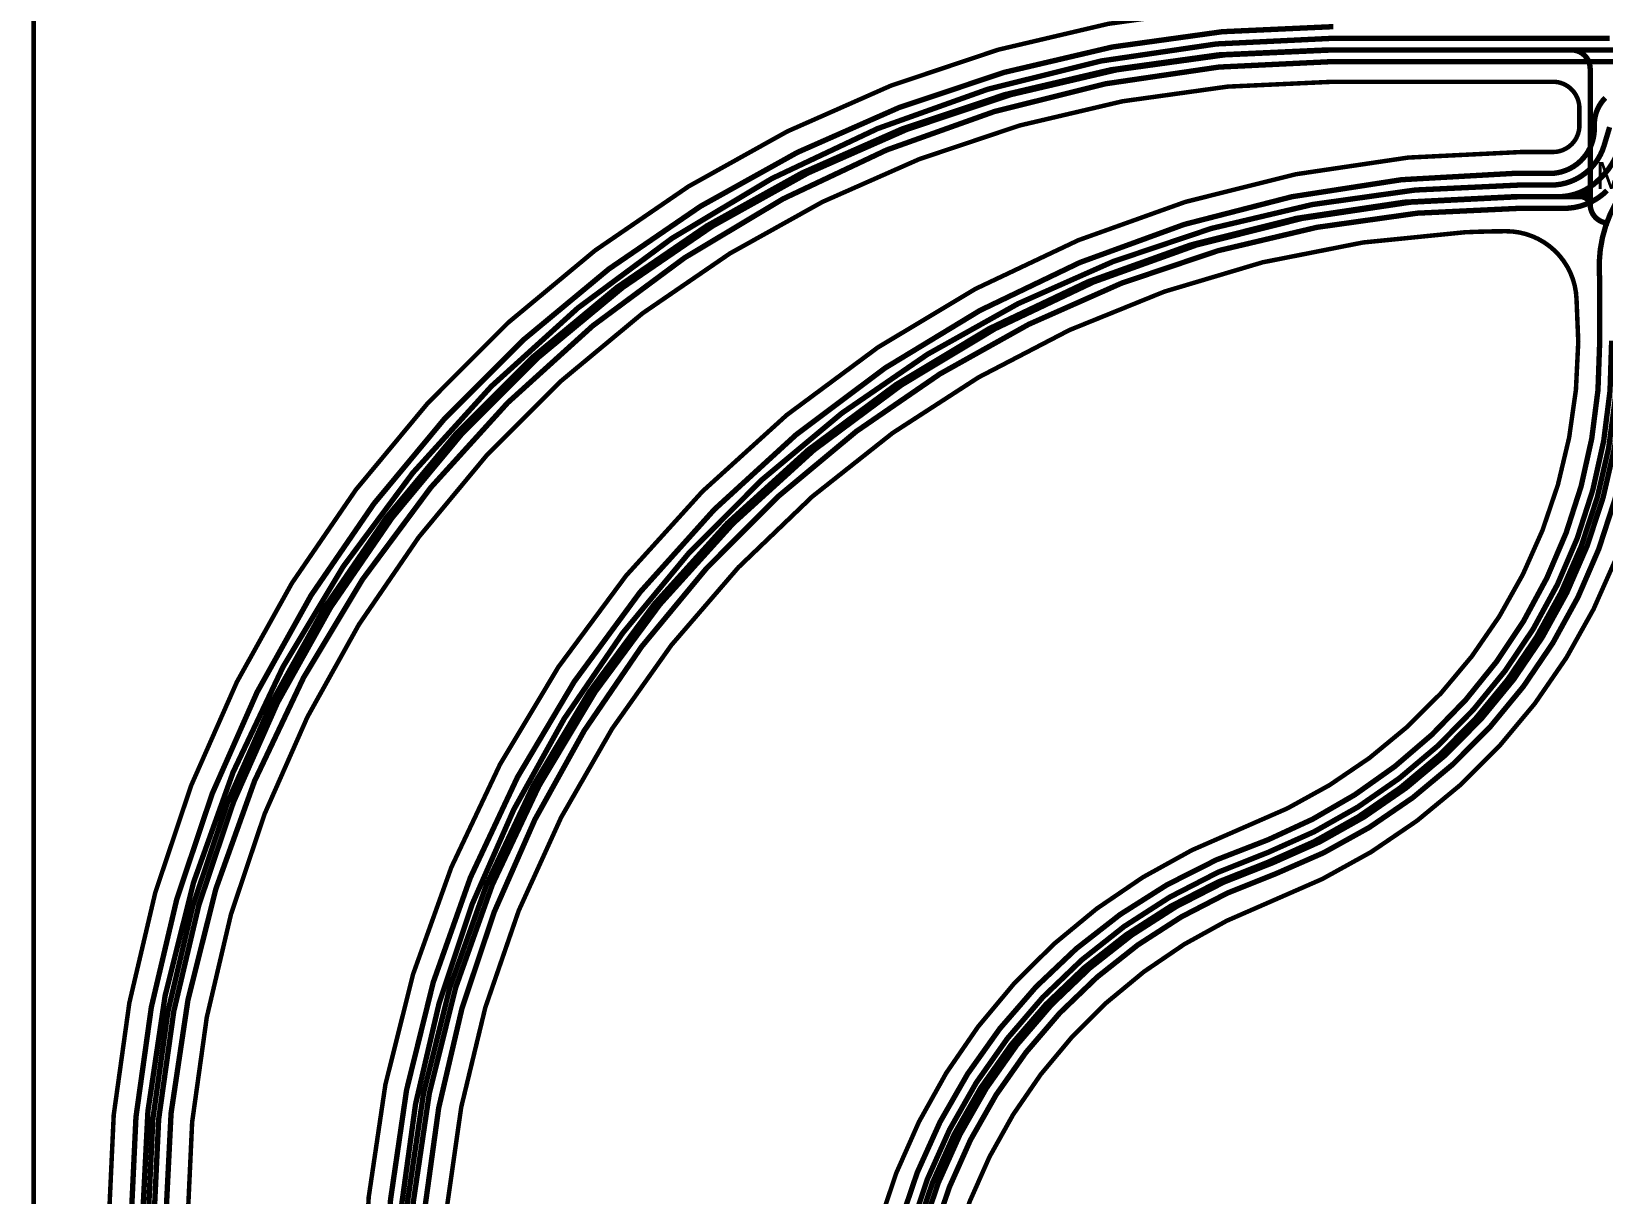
# Model space of a CAD drawing. Header units: inches. Extents: x 3 to 457, y -41 to 239.
# Drawn here: x 11.7 to 100.9, y 62 to 128 of the extents above; entities that cross this region are included whole.
import ezdxf

# ---------------------------------------------------------------- set-up
doc = ezdxf.new("R2010")
doc.units = ezdxf.units.IN
for name, color, linetype in [('Board Outline', 216, 'Continuous'), ('Bottom Layer', 5, 'Continuous'), ('Dimension', 6, 'Continuous'), ('Fabrication', 76, 'Continuous'), ('Top Layer', 1, 'Continuous')]:
    doc.layers.add(name, color=color, linetype=linetype)
doc.styles.add('Arial', font='', dxfattribs={"height": 0.2})
doc.styles.get('Arial').set_extended_font_data('Arial')

msp = doc.modelspace()

# ---------------------------------------------------------------- linework, layer by layer
at = {"layer": 'Board Outline', "const_width": 0.127}
for points in [[(16.0495996, 60.0908755, -0.4142195751567328), (85.57025811999999, 129.61010654)], [(20.51959828, 60.0908755, -0.4142199883427267), (85.57025811999999, 125.14010786)], [(98.03956516, 125.14010786, -0.4142135623730951), (99.5395647, 123.64010832)], [(99.5395647, 122.6534885, -0.4142135623730951), (98.03956516, 121.15348896)], [(30.50160016, 55.38548232, -0.4142090794588383), (96.26859841999999, 121.15348642)], [(34.97159884, 55.38548232, -0.3988783474049679), (93.04436306, 116.59858062)], [(93.04436052, 116.59857808, -0.0094298482993003), (95.35441686, 116.65675678)], [(95.3544194, 116.65675932, -0.4041484180288247), (99.3763697, 112.82002074)], [(99.47599611999999, 110.38006118, -0.3099204459937392), (80.45568618, 82.80325578)], [(103.9460837, 110.42355614, -0.3103681396936255), (82.0551572, 78.62922044)], [(58.43609851999999, 50.78457966, -0.3106548531714008), (80.45563283999999, 82.803238)], [(62.90609973999999, 50.78447298, -0.3106543717959963), (82.0551572, 78.62922044)]]:
    msp.add_lwpolyline(points, format="xyb", dxfattribs=at)
for points in [[(85.57025811999999, 125.14010786), (98.03956516, 125.14010786)], [(99.5395647, 122.6534885), (99.5395647, 123.64010832)], [(96.26859841999999, 121.15348642), (98.03956516, 121.15348642)], [(99.3763697, 112.82002074), (99.47599358, 110.38006372)], [(80.4556303, 82.803238), (80.45568618, 82.80325832)]]:
    msp.add_lwpolyline(points, dxfattribs=at)
at = {"layer": 'Board Outline', "const_width": 0.0635}
for points in [[(85.53850811999999, 125.14010786, 1), (85.60200812, 125.14010786, 1)], [(85.53850811999999, 125.14010786, 1), (85.60200812, 125.14010786, 1)], [(98.00781515999999, 125.14010786, 1), (98.07131515999998, 125.14010786, 1)], [(98.00781515999999, 125.14010786, 1), (98.07131515999998, 125.14010786, 1)], [(99.5078147, 123.64010832, 1), (99.57131469999999, 123.64010832, 1)], [(99.5078147, 123.64010832, 1), (99.57131469999999, 123.64010832, 1)], [(99.5078147, 122.6534885, 1), (99.57131469999999, 122.6534885, 1)], [(99.5078147, 122.6534885, 1), (99.57131469999999, 122.6534885, 1)], [(96.23684841999999, 121.15348642, 1), (96.30034841999999, 121.15348642, 1)], [(96.23684841999999, 121.15348642, 1), (96.30034841999999, 121.15348642, 1)], [(98.00781515999999, 121.15348896, 1), (98.07131515999998, 121.15348896, 1)], [(98.00781515999999, 121.15348642, 1), (98.07131515999998, 121.15348642, 1)], [(93.01261052, 116.59857808, 1), (93.07611052, 116.59857808, 1)], [(93.01261305999999, 116.59858062, 1), (93.07611306, 116.59858062, 1)], [(95.32266686, 116.65675678, 1), (95.38616685999999, 116.65675678, 1)], [(95.3226694, 116.65675932, 1), (95.3861694, 116.65675932, 1)], [(99.3446197, 112.82002074, 1), (99.40811969999999, 112.82002074, 1)], [(99.3446197, 112.82002074, 1), (99.40811969999999, 112.82002074, 1)], [(99.44424358, 110.38006372, 1), (99.50774358, 110.38006372, 1)], [(99.44424612, 110.38006118, 1), (99.50774612, 110.38006118, 1)], [(80.4238803, 82.803238, 1), (80.4873803, 82.803238, 1)], [(80.42388283999999, 82.803238, 1), (80.48738284, 82.803238, 1)], [(80.42393618, 82.80325832, 1), (80.48743618, 82.80325832, 1)], [(80.42393618, 82.80325578, 1), (80.48743618, 82.80325578, 1)], [(82.0234072, 78.62922044, 1), (82.0869072, 78.62922044, 1)], [(82.0234072, 78.62922044, 1), (82.0869072, 78.62922044, 1)]]:
    msp.add_lwpolyline(points, format="xyb", close=True, dxfattribs=at)
at = {"layer": 'Bottom Layer', "const_width": 0.3048}
for points in [[(17.31351884, 60.0908755, -0.4142135623730951), (85.56637192, 128.26712218)], [(17.95677384, 60.09352217999999, -0.4142135513537978), (85.56637192, 127.60671964)], [(18.60677254, 60.09352217999999, -0.4142135734834939), (85.56637192, 126.94632218)], [(19.27673818, 60.11345356, -0.4142135286851717), (85.56636684, 126.28591964)], [(100.38663184, 122.7124546, -0.198912367379658), (101.0158, 124.2314)], [(100.38663184, 122.47427626, -0.1560240735928539), (99.91520275999999, 121.00029902)], [(101.98506146, 122.62260718, -0.2137116292624694), (100.66111186, 119.59713444)], [(100.94516768, 121.52668608, -0.3315810278144452), (97.92379704, 119.2755171)], [(100.67727388, 114.19199412, -0.4327013893780627), (108.03068818, 122.0216)], [(99.91520275999999, 121.00029902, -0.2425163170724391), (97.84663183999999, 119.93427626)], [(31.75877062, 55.39452218, -0.4125146451853244), (95.7333366, 119.93427626)], [(100.61172664, 119.55229328, -0.1984121153092172), (98.34064659999999, 118.61511964)], [(32.40877185999999, 55.39452218, -0.4142135623897687), (96.10737191999999, 119.27551964)], [(33.0587731, 55.40510382, -0.4142135505909564), (96.13277192, 118.61512218)], [(101.10953108, 118.96971634, -0.1992652543199228), (98.661093, 117.95471964)], [(33.74467216, 55.43051144, -0.4142135861855677), (96.10737191999999, 117.95471964)], [(101.37108758, 110.45136406, -0.3121810015699344), (81.86836814, 81.40470384)], [(100.6937915, 110.41475504, -0.307789068152753), (81.87413647999999, 82.12270596)], [(102.03294808, 110.12359738, -0.3104125289906787), (82.16098122, 80.82704942)], [(102.68971588, 110.28444796, -0.3143251668603632), (82.29888035999998, 80.18937987999999)], [(59.69877316, 50.92575032, -0.326210582263946), (81.87413647999999, 82.12270342)], [(60.34877186, 50.84862829999999, -0.3238499183389744), (81.86836814, 81.40470384)], [(60.9987731, 50.84865878, -0.3245088175388228), (82.16098122, 80.82704942)], [(61.68232266, 50.87066534, -0.3235539720111664), (82.29888035999998, 80.18937987999999)]]:
    msp.add_lwpolyline(points, format="xyb", dxfattribs=at)
for points in [[(85.56637192, 127.60671964), (101.25453968, 127.60671964)], [(85.56637192, 126.94632218), (103.65502256, 126.94632218)], [(85.56637192, 126.28592218), (102.616, 126.28592218)], [(100.38663184, 122.47427626), (100.38663184, 122.7124546)], [(100.94516768, 121.52668608), (101.25453968, 122.56301624)], [(95.7333366, 119.93427626), (97.84663183999999, 119.93427626)], [(100.61172664, 119.55229328), (100.61174696, 119.55231106)], [(100.61173934, 119.55230344), (100.61174696, 119.55231106)], [(100.61174696, 119.55231106), (100.66111186, 119.59713444)], [(96.10737191999999, 119.27551964), (97.92203682, 119.27551964)], [(96.13277192, 118.61512218), (98.34064914, 118.61512218)], [(97.92203682, 119.27551964), (97.92379704, 119.2755171)], [(96.10737191999999, 117.95472218), (98.65933278, 117.95472218)], [(98.65933278, 117.95472218), (98.661093, 117.95471964)], [(100.67727388, 114.19199412), (100.68418522, 114.08192576)], [(100.68418522, 114.08192576), (100.6937915, 110.41475758)]]:
    msp.add_lwpolyline(points, dxfattribs=at)
at = {"layer": 'Bottom Layer', "const_width": 0.1524}
for points in [[(85.49017192, 127.60671964, 1), (85.64257192, 127.60671964, 1)], [(85.49017192, 127.60671964, 1), (85.64257192, 127.60671964, 1)], [(85.49017192, 126.94632218, 1), (85.64257192, 126.94632218, 1)], [(85.49017192, 126.94632218, 1), (85.64257192, 126.94632218, 1)], [(85.49016683999999, 126.28591964, 1), (85.64256684, 126.28591964, 1)], [(85.49017192, 126.28592218, 1), (85.64257192, 126.28592218, 1)], [(100.31043184, 122.7124546, 1), (100.46283184, 122.7124546, 1)], [(100.31043184, 122.7124546, 1), (100.46283184, 122.7124546, 1)], [(100.31043184, 122.47427626, 1), (100.46283184, 122.47427626, 1)], [(100.31043184, 122.47427626, 1), (100.46283184, 122.47427626, 1)], [(100.86896768, 121.52668608, 1), (101.02136768, 121.52668608, 1)], [(100.86896768, 121.52668608, 1), (101.02136768, 121.52668608, 1)], [(99.83900276, 121.00029902, 1), (99.99140276, 121.00029902, 1)], [(99.83900276, 121.00029902, 1), (99.99140276, 121.00029902, 1)], [(95.6571366, 119.93427626, 1), (95.80953659999999, 119.93427626, 1)], [(95.6571366, 119.93427626, 1), (95.80953659999999, 119.93427626, 1)], [(97.77043184, 119.93427626, 1), (97.92283183999999, 119.93427626, 1)], [(97.77043184, 119.93427626, 1), (97.92283183999999, 119.93427626, 1)], [(100.53552664, 119.55229328, 1), (100.68792664, 119.55229328, 1)], [(100.53552664, 119.55229328, 1), (100.68792664, 119.55229328, 1)], [(100.53553934, 119.55230344, 1), (100.68793934, 119.55230344, 1)], [(100.53554696, 119.55231106, 1), (100.68794696, 119.55231106, 1)], [(100.53554696, 119.55231106, 1), (100.68794696, 119.55231106, 1)], [(100.53554696, 119.55231106, 1), (100.68794696, 119.55231106, 1)], [(100.58491186, 119.59713444, 1), (100.73731186, 119.59713444, 1)], [(100.58491186, 119.59713444, 1), (100.73731186, 119.59713444, 1)], [(96.03117191999999, 119.27551964, 1), (96.18357192, 119.27551964, 1)], [(96.03117191999999, 119.27551964, 1), (96.18357192, 119.27551964, 1)], [(96.05657192, 118.61512218, 1), (96.20897192, 118.61512218, 1)], [(96.05657192, 118.61512218, 1), (96.20897192, 118.61512218, 1)], [(97.84583681999999, 119.27551964, 1), (97.99823682, 119.27551964, 1)], [(97.84583681999999, 119.27551964, 1), (97.99823682, 119.27551964, 1)], [(97.84759703999998, 119.2755171, 1), (97.99999704, 119.2755171, 1)], [(97.84759703999998, 119.2755171, 1), (97.99999704, 119.2755171, 1)], [(98.2644466, 118.61511964, 1), (98.4168466, 118.61511964, 1)], [(98.26444914, 118.61512218, 1), (98.41684914, 118.61512218, 1)], [(96.03117191999999, 117.95472218, 1), (96.18357192, 117.95472218, 1)], [(96.03117191999999, 117.95471964, 1), (96.18357192, 117.95471964, 1)], [(98.58313277999999, 117.95472218, 1), (98.73553278, 117.95472218, 1)], [(98.58313277999999, 117.95472218, 1), (98.73553278, 117.95472218, 1)], [(98.584893, 117.95471964, 1), (98.737293, 117.95471964, 1)], [(98.584893, 117.95471964, 1), (98.737293, 117.95471964, 1)], [(100.60107388, 114.19199412, 1), (100.75347388, 114.19199412, 1)], [(100.60107388, 114.19199412, 1), (100.75347388, 114.19199412, 1)], [(100.60798522, 114.08192576, 1), (100.76038522, 114.08192576, 1)], [(100.60798522, 114.08192576, 1), (100.76038522, 114.08192576, 1)], [(100.6175915, 110.41475758, 1), (100.7699915, 110.41475758, 1)], [(100.6175915, 110.41475504, 1), (100.7699915, 110.41475504, 1)], [(81.79793647999999, 82.12270596, 1), (81.95033648, 82.12270596, 1)], [(81.79793647999999, 82.12270342, 1), (81.95033648, 82.12270342, 1)], [(81.79216813999999, 81.40470384, 1), (81.94456814, 81.40470384, 1)], [(81.79216813999999, 81.40470384, 1), (81.94456814, 81.40470384, 1)], [(82.08478122, 80.82704942, 1), (82.23718122, 80.82704942, 1)], [(82.08478122, 80.82704942, 1), (82.23718122, 80.82704942, 1)], [(82.22268036, 80.18937987999999, 1), (82.37508036, 80.18937987999999, 1)], [(82.22268036, 80.18937987999999, 1), (82.37508036, 80.18937987999999, 1)]]:
    msp.add_lwpolyline(points, format="xyb", close=True, dxfattribs=at)
at = {"layer": 'Dimension', "const_width": 0.254}
msp.add_lwpolyline([(11.80135816, 2.63439656), (11.80135816, 192.4558)], dxfattribs=at)
at = {"layer": 'Fabrication', "const_width": 0.254}
for points in [[(16.0495996, 60.0908755, -0.4142195751567328), (85.57025811999999, 129.61010654)], [(20.51959828, 60.0908755, -0.4142199883427267), (85.57025811999999, 125.14010786)], [(98.03956516, 125.14010786, -0.4142135623730951), (99.5395647, 123.64010832)], [(99.5395647, 122.6534885, -0.4142135623730951), (98.03956516, 121.15348896)], [(30.50160016, 55.38548232, -0.4142090794588383), (96.26859841999999, 121.15348642)], [(34.97159884, 55.38548232, -0.3988783474049679), (93.04436306, 116.59858062)], [(93.04436052, 116.59857808, -0.0094298482993003), (95.35441686, 116.65675678)], [(95.3544194, 116.65675932, -0.4041484180288247), (99.3763697, 112.82002074)], [(99.47599611999999, 110.38006118, -0.3099204459937392), (80.45568618, 82.80325578)], [(103.9460837, 110.42355614, -0.3103681396936255), (82.0551572, 78.62922044)], [(58.43609851999999, 50.78457966, -0.3106548531714008), (80.45563283999999, 82.803238)], [(62.90609973999999, 50.78447298, -0.3106543717959963), (82.0551572, 78.62922044)]]:
    msp.add_lwpolyline(points, format="xyb", dxfattribs=at)
for points in [[(85.57025811999999, 125.14010786), (98.03956516, 125.14010786)], [(99.5395647, 122.6534885), (99.5395647, 123.64010832)], [(96.26859841999999, 121.15348642), (98.03956516, 121.15348642)], [(99.3763697, 112.82002074), (99.47599358, 110.38006372)], [(80.4556303, 82.803238), (80.45568618, 82.80325832)]]:
    msp.add_lwpolyline(points, dxfattribs=at)
at = {"layer": 'Fabrication', "const_width": 0.127}
for points in [[(85.50675812, 125.14010786, 1), (85.63375812, 125.14010786, 1)], [(85.50675812, 125.14010786, 1), (85.63375812, 125.14010786, 1)], [(97.97606516, 125.14010786, 1), (98.10306516, 125.14010786, 1)], [(97.97606516, 125.14010786, 1), (98.10306516, 125.14010786, 1)], [(99.4760647, 123.64010832, 1), (99.6030647, 123.64010832, 1)], [(99.4760647, 123.64010832, 1), (99.6030647, 123.64010832, 1)], [(99.4760647, 122.6534885, 1), (99.6030647, 122.6534885, 1)], [(99.4760647, 122.6534885, 1), (99.6030647, 122.6534885, 1)], [(96.20509842, 121.15348642, 1), (96.33209842, 121.15348642, 1)], [(96.20509842, 121.15348642, 1), (96.33209842, 121.15348642, 1)], [(97.97606516, 121.15348896, 1), (98.10306516, 121.15348896, 1)], [(97.97606516, 121.15348642, 1), (98.10306516, 121.15348642, 1)], [(92.98086052, 116.59857808, 1), (93.10786051999999, 116.59857808, 1)], [(92.98086305999999, 116.59858062, 1), (93.10786306, 116.59858062, 1)], [(95.29091686, 116.65675678, 1), (95.41791685999999, 116.65675678, 1)], [(95.29091939999999, 116.65675932, 1), (95.41791939999999, 116.65675932, 1)], [(99.3128697, 112.82002074, 1), (99.43986969999999, 112.82002074, 1)], [(99.3128697, 112.82002074, 1), (99.43986969999999, 112.82002074, 1)], [(99.41249357999999, 110.38006372, 1), (99.53949358, 110.38006372, 1)], [(99.41249611999999, 110.38006118, 1), (99.53949612, 110.38006118, 1)], [(80.39213029999999, 82.803238, 1), (80.5191303, 82.803238, 1)], [(80.39213283999999, 82.803238, 1), (80.51913284, 82.803238, 1)], [(80.39218618, 82.80325832, 1), (80.51918617999999, 82.80325832, 1)], [(80.39218618, 82.80325578, 1), (80.51918617999999, 82.80325578, 1)], [(81.99165719999999, 78.62922044, 1), (82.11865719999999, 78.62922044, 1)], [(81.99165719999999, 78.62922044, 1), (82.11865719999999, 78.62922044, 1)]]:
    msp.add_lwpolyline(points, format="xyb", close=True, dxfattribs=at)
at = {"layer": 'Top Layer', "const_width": 0.3048}
for points in [[(18.27657254, 60.09352217999999, -0.4142135734834939), (85.23617192, 126.94632218)], [(99.07917192, 126.94632218, -0.4142135623730951), (100.1522, 125.8732941)], [(32.7285731, 55.40510382, -0.4142135505909564), (95.80257191999999, 118.61512218)], [(100.1522, 119.14740712, -0.4142135623730951), (99.61991505999998, 118.61512218)], [(99.61991505999998, 118.61512218, -0.4142135623730951), (100.1522, 118.08283724)], [(101.2120785, 117.1194, -0.4142135623730951), (100.1522, 118.1792785)], [(101.70274808, 110.12359738, -0.3104125289906787), (81.83078122, 80.82704942)], [(60.6685731, 50.84865878, -0.3245088175388228), (81.83078122, 80.82704942)]]:
    msp.add_lwpolyline(points, format="xyb", dxfattribs=at)
for points in [[(85.23617192, 126.94632218), (99.07917192, 126.94632218)], [(100.1522, 119.14740712), (100.1522, 125.8732941)], [(95.80257191999999, 118.61512218), (99.61991505999998, 118.61512218)], [(100.1522, 118.1792785), (100.1522, 119.14740712)]]:
    msp.add_lwpolyline(points, dxfattribs=at)
at = {"layer": 'Top Layer', "const_width": 0.1524}
for points in [[(85.15997191999999, 126.94632218, 1), (85.31237191999999, 126.94632218, 1)], [(85.15997191999999, 126.94632218, 1), (85.31237191999999, 126.94632218, 1)], [(99.00297192, 126.94632218, 1), (99.15537192, 126.94632218, 1)], [(99.00297192, 126.94632218, 1), (99.15537192, 126.94632218, 1)], [(100.076, 125.8732941, 1), (100.2284, 125.8732941, 1)], [(100.076, 125.8732941, 1), (100.2284, 125.8732941, 1)], [(95.72637191999999, 118.61512218, 1), (95.87877192, 118.61512218, 1)], [(95.72637191999999, 118.61512218, 1), (95.87877192, 118.61512218, 1)], [(99.54371506, 118.61512218, 1), (99.69611506, 118.61512218, 1)], [(99.54371506, 118.61512218, 1), (99.69611506, 118.61512218, 1)], [(99.54371506, 118.61512218, 1), (99.69611506, 118.61512218, 1)], [(100.076, 119.14740712, 1), (100.2284, 119.14740712, 1)], [(100.076, 119.14740712, 1), (100.2284, 119.14740712, 1)], [(100.076, 119.14740712, 1), (100.2284, 119.14740712, 1)], [(100.076, 118.1792785, 1), (100.2284, 118.1792785, 1)], [(100.076, 118.1792785, 1), (100.2284, 118.1792785, 1)], [(100.076, 118.08283724, 1), (100.2284, 118.08283724, 1)], [(81.75458121999999, 80.82704942, 1), (81.90698121999999, 80.82704942, 1)], [(81.75458121999999, 80.82704942, 1), (81.90698121999999, 80.82704942, 1)]]:
    msp.add_lwpolyline(points, format="xyb", close=True, dxfattribs=at)

# ---------------------------------------------------------------- texts
at = {"layer": 'Fabrication', "style": 'Arial'}
msp.add_text('Material : Polyimide', height=1.524, dxfattribs=at).set_placement((100.45834112, 119.05375224))

doc.saveas('drawing.dxf')
